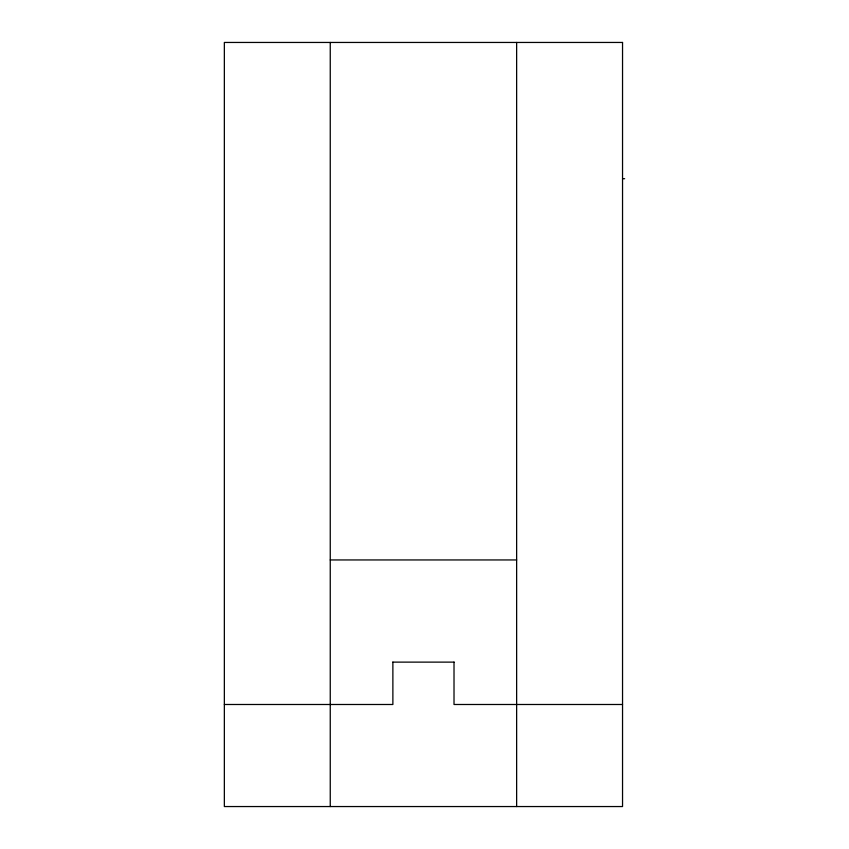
<?xml version="1.0" encoding="UTF-8"?>
<svg xmlns="http://www.w3.org/2000/svg" width="849" height="849" viewBox="0 0 849 849"><rect width="100%" height="100%" fill="white"/><g stroke="black" fill="none" stroke-linecap="round" stroke-linejoin="round"><path stroke-width="1.27" d="M622.54 178.704L624.652 178.704M330.25 559.947L516.638 559.947M392.758 662.124L454.13 662.124M224.348 704.49L392.875 704.49L392.875 662.124M622.54 704.49L454.013 704.49L454.013 662.124M516.638 42.45L516.638 806.55M330.25 42.45L330.25 806.55M622.54 42.45L224.348 42.45L224.348 806.55L622.54 806.55L622.54 42.45"/></g></svg>
